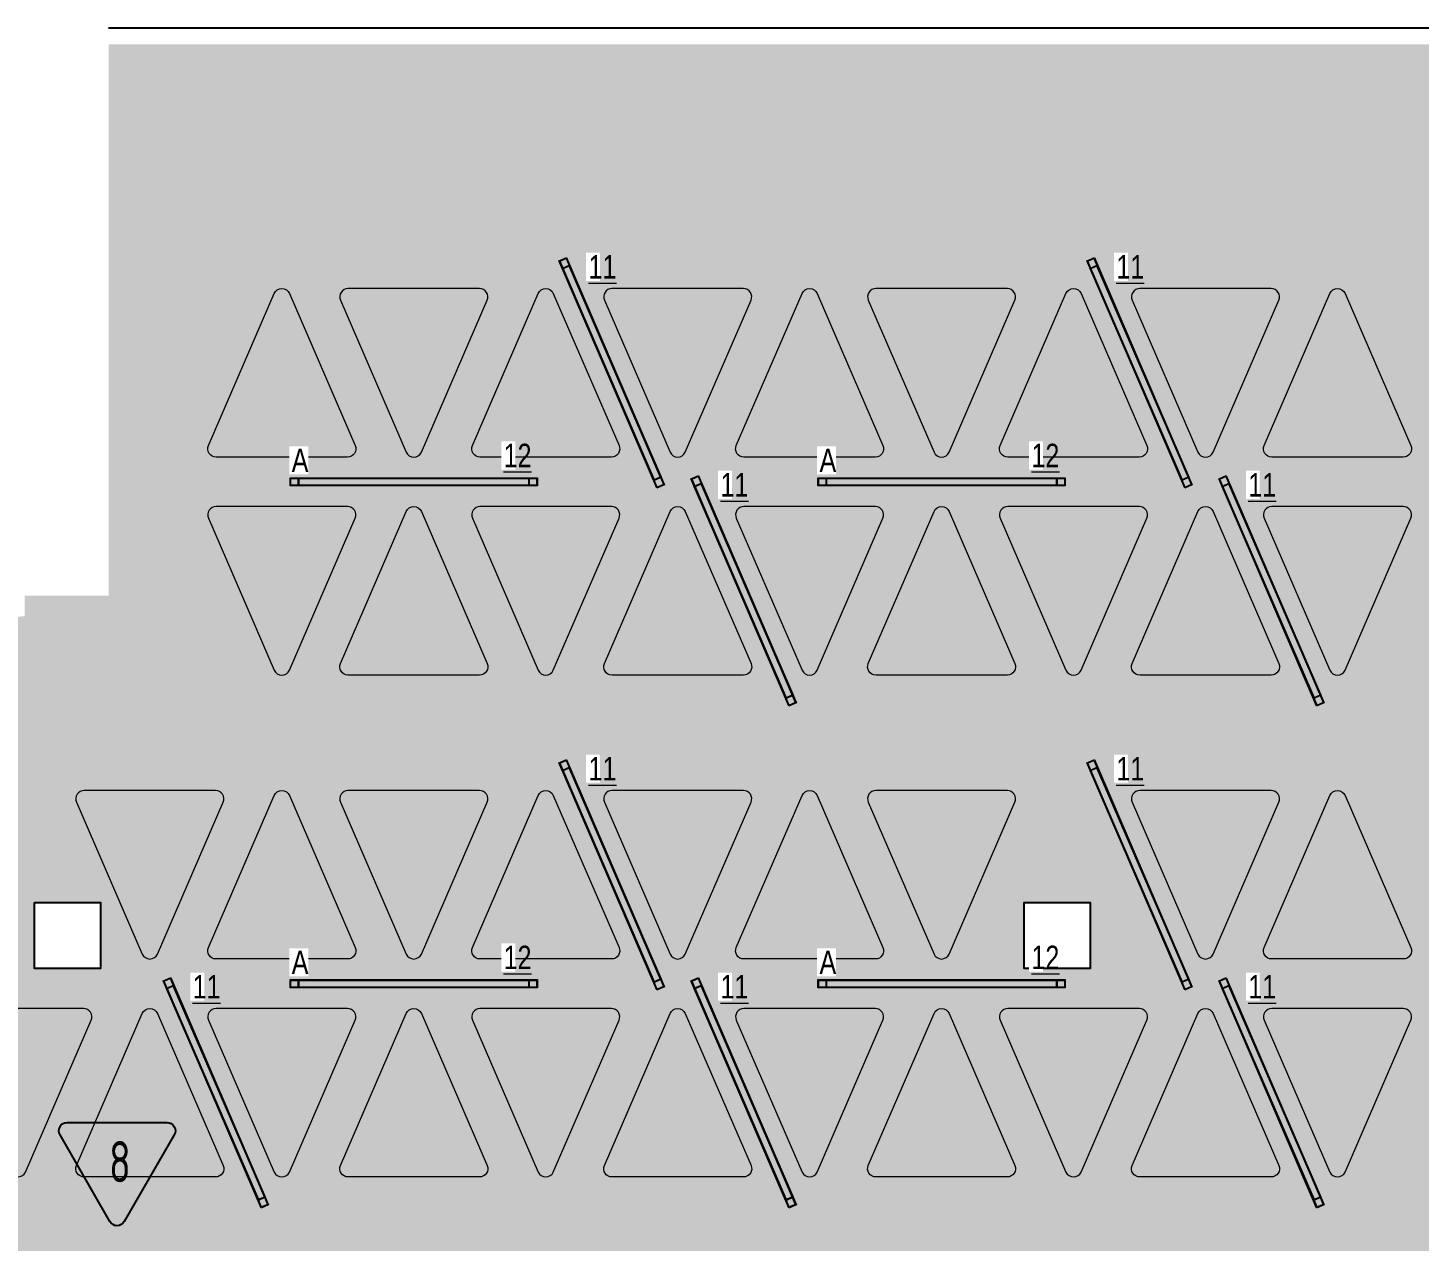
# Model space of a CAD drawing. Header units: millimetres. Extents: x -547274 to 397870, y -45599 to 141350.
# Drawn here: x 63403 to 71838, y 122749 to 130101 of the extents above; entities that cross this region are included whole.
import ezdxf

# ---------------------------------------------------------------- set-up
doc = ezdxf.new("R2010")
doc.units = ezdxf.units.MM
for name, color, linetype, lineweight in [('_ЭОМ_ОБЩ_Освещение_текст тип светильника', 172, 'Continuous', 50), ('_ЭОМ_светильник А', 1, 'Continuous', 35), ('_ЭОМ_светильник Р', 4, 'Continuous', 35), ('АР_Потолки_Штриховка', 252, 'Continuous', 0)]:
    doc.layers.add(name, color=color, linetype=linetype, lineweight=lineweight)
doc.layers.add('RAL 9010', color=7, linetype='Continuous')
for name, color, linetype, lineweight, true_color in [('АР_Потолок_RAL 095 85 40', 7, 'Continuous', 5, 0xddc87a), ('АР_Потолок_RAL 100 70 20', 7, 'Continuous', 5, 0xb3ac85), ('АР_Потолок_Покраска', 7, 'Continuous', 5, 0x007399)]:
    doc.layers.add(name, color=color, linetype=linetype, lineweight=lineweight, true_color=true_color)
doc.styles.add('ISOCPEUR', font='isocpeur.ttf', dxfattribs={"height": 800})
doc.styles.add('ГОСТ', font='cad.shx', dxfattribs={"width": 0.8})

# ---------------------------------------------------------------- blocks, each defined once
blk = doc.blocks.new('RVE-PLS5070-1500-P')
at = {"color": 0, "linetype": 'ByBlock', "lineweight": -2, "ltscale": 40}
for points in [[(750, -25), (-750, -25), (-750, 25), (750, 25)], [(745, -20), (-745, -20), (-745, 20), (745, 20)]]:
    blk.add_lwpolyline(points, close=True, dxfattribs=at)

msp = doc.modelspace()

# ---------------------------------------------------------------- hatches: boundary and pattern name
at = {"layer": 'RAL 9010', "ltscale": 100, "true_color": 0xe1be89}
h = msp.add_hatch(color=31, dxfattribs=at)
h.dxf.hatch_style = 1
h.paths.add_polyline_path([(65696.5, 127529.9, 0.656611), (65788.3, 127529.9), (66187.1, 128450.6, 0.539691), (66141.2, 128520.5), (65343.5, 128520.5, 0.539691), (65297.7, 128450.6)])
h = msp.add_hatch(color=31, dxfattribs=at)
h.dxf.hatch_style = 1
h.paths.add_polyline_path([(68188.3, 128490.4, 0.656611), (68096.5, 128490.4), (67697.7, 127569.6, 0.539691), (67743.5, 127499.8), (68541.2, 127499.8, 0.539691), (68587.1, 127569.6)])
h = msp.add_hatch(color=31, dxfattribs=at)
h.dxf.hatch_style = 1
h.paths.add_polyline_path([(70987.1, 128450.6, 0.539691), (70941.2, 128520.5), (70143.5, 128520.5, 0.539691), (70097.7, 128450.6), (70496.5, 127529.9, 0.656611), (70588.3, 127529.9)])
h = msp.add_hatch(color=31, dxfattribs=at)
h.dxf.hatch_style = 1
h.paths.add_polyline_path([(66496.5, 126209.1, 0.656611), (66588.3, 126209.1), (66987.1, 127129.9, 0.539691), (66941.2, 127199.8), (66143.5, 127199.8, 0.539691), (66097.7, 127129.9)])
h = msp.add_hatch(color=31, dxfattribs=at)
h.dxf.hatch_style = 1
h.paths.add_polyline_path([(68497.7, 126248.9, 0.539691), (68543.5, 126179), (69341.2, 126179, 0.539691), (69387.1, 126248.9), (68988.3, 127169.6, 0.656611), (68896.5, 127169.6)])
h = msp.add_hatch(color=31, dxfattribs=at)
h.dxf.hatch_style = 1
h.paths.add_polyline_path([(70943.5, 127199.8, 0.539691), (70897.7, 127129.9), (71296.5, 126209.1, 0.656611), (71388.3, 126209.1), (71787.1, 127129.9, 0.539691), (71741.2, 127199.8)])
h = msp.add_hatch(color=31, dxfattribs=at)
h.dxf.hatch_style = 1
h.paths.add_polyline_path([(65696.5, 124488.4, 0.656611), (65788.3, 124488.4), (66187.1, 125409.1, 0.539691), (66141.2, 125479), (65343.5, 125479, 0.539691), (65297.7, 125409.1)])
h = msp.add_hatch(color=31, dxfattribs=at)
h.dxf.hatch_style = 1
h.paths.add_polyline_path([(68188.3, 125448.9, 0.656611), (68096.5, 125448.9), (67697.7, 124528.1, 0.539691), (67743.5, 124458.3), (68541.2, 124458.3, 0.539691), (68587.1, 124528.1)])
h = msp.add_hatch(color=31, dxfattribs=at)
h.dxf.hatch_style = 1
h.paths.add_polyline_path([(70987.1, 125409.1, 0.539691), (70941.2, 125479), (70143.5, 125479, 0.539691), (70097.7, 125409.1), (70496.5, 124488.4, 0.656611), (70588.3, 124488.4)])
h = msp.add_hatch(color=31, dxfattribs=at)
h.dxf.hatch_style = 1
h.paths.add_polyline_path([(63697.7, 123207.4, 0.539691), (63743.5, 123137.5), (64541.2, 123137.5, 0.539691), (64587.1, 123207.4), (64188.3, 124128.1, 0.656611), (64096.5, 124128.1)])
h = msp.add_hatch(color=31, dxfattribs=at)
h.dxf.hatch_style = 1
h.paths.add_polyline_path([(66496.5, 123167.6, 0.656611), (66588.3, 123167.6), (66987.1, 124088.4, 0.539691), (66941.2, 124158.3), (66143.5, 124158.3, 0.539691), (66097.7, 124088.4)])
h = msp.add_hatch(color=31, dxfattribs=at)
h.dxf.hatch_style = 1
h.paths.add_polyline_path([(68497.7, 123207.4, 0.539691), (68543.5, 123137.5), (69341.2, 123137.5, 0.539691), (69387.1, 123207.4), (68988.3, 124128.1, 0.656611), (68896.5, 124128.1)])
h = msp.add_hatch(color=31, dxfattribs=at)
h.dxf.hatch_style = 1
h.paths.add_polyline_path([(70943.5, 124158.3, 0.539691), (70897.7, 124088.4), (71296.5, 123167.6, 0.656611), (71388.3, 123167.6), (71787.1, 124088.4, 0.539691), (71741.2, 124158.3)])
at = {"layer": 'АР_Потолки_Штриховка', "ltscale": 100, "true_color": 0xf8f6b0}
h = msp.add_hatch(color=51, dxfattribs=at)
h.dxf.hatch_style = 1
h.paths.add_polyline_path([(67237, 127380.3), (66684.5, 128655.8), (66647.8, 128639.9), (67200.3, 127364.4)])
h = msp.add_hatch(color=51, dxfattribs=at)
h.dxf.hatch_style = 1
h.paths.add_polyline_path([(70437, 127380.3), (69884.5, 128655.8), (69847.8, 128639.9), (70400.3, 127364.4)])
h = msp.add_hatch(color=51, dxfattribs=at)
h.dxf.hatch_style = 1
h.paths.add_polyline_path([(65047.4, 127369.8), (66437.4, 127369.8), (66437.4, 127329.8), (65047.4, 127329.8)])
h = msp.add_hatch(color=51, dxfattribs=at)
h.dxf.hatch_style = 1
h.paths.add_polyline_path([(68037, 126059.6), (67484.5, 127335.1), (67447.8, 127319.2), (68000.3, 126043.7)])
h = msp.add_hatch(color=51, dxfattribs=at)
h.dxf.hatch_style = 1
h.paths.add_polyline_path([(68247.4, 127369.8), (69637.4, 127369.8), (69637.4, 127329.8), (68247.4, 127329.8)])
h = msp.add_hatch(color=51, dxfattribs=at)
h.dxf.hatch_style = 1
h.paths.add_polyline_path([(71237, 126059.6), (70684.5, 127335.1), (70647.8, 127319.2), (71200.3, 126043.7)])
h = msp.add_hatch(color=51, dxfattribs=at)
h.dxf.hatch_style = 1
h.paths.add_polyline_path([(67237, 124338.8), (66684.5, 125614.3), (66647.8, 125598.4), (67200.3, 124322.9)])
h = msp.add_hatch(color=51, dxfattribs=at)
h.dxf.hatch_style = 1
h.paths.add_polyline_path([(70437, 124338.8), (69884.5, 125614.3), (69847.8, 125598.4), (70400.3, 124322.9)])
h = msp.add_hatch(color=51, dxfattribs=at)
h.dxf.hatch_style = 1
h.paths.add_polyline_path([(64837, 123018.1), (64284.5, 124293.6), (64247.8, 124277.7), (64800.3, 123002.2)])
h = msp.add_hatch(color=51, dxfattribs=at)
h.dxf.hatch_style = 1
h.paths.add_polyline_path([(65047.4, 124328.3), (66437.4, 124328.3), (66437.4, 124288.3), (65047.4, 124288.3)])
h = msp.add_hatch(color=51, dxfattribs=at)
h.dxf.hatch_style = 1
h.paths.add_polyline_path([(68037, 123018.1), (67484.5, 124293.6), (67447.8, 124277.7), (68000.3, 123002.2)])
h = msp.add_hatch(color=51, dxfattribs=at)
h.dxf.hatch_style = 1
h.paths.add_polyline_path([(68247.4, 124328.3), (69637.4, 124328.3), (69637.4, 124288.3), (68247.4, 124288.3)])
h = msp.add_hatch(color=51, dxfattribs=at)
h.dxf.hatch_style = 1
h.paths.add_polyline_path([(71237, 123018.1), (70684.5, 124293.6), (70647.8, 124277.7), (71200.3, 123002.2)])
at = {"layer": 'АР_Потолок_RAL 095 85 40', "transparency": 33554687}
h = msp.add_hatch(color=256, dxfattribs=at)
h.dxf.hatch_style = 1
h.paths.add_polyline_path([(64988.3, 128490.4, 0.656611), (64896.5, 128490.4), (64497.7, 127569.6, 0.539691), (64543.5, 127499.8), (65341.2, 127499.8, 0.539691), (65387.1, 127569.6)])
h = msp.add_hatch(color=256, dxfattribs=at)
h.dxf.hatch_style = 1
h.paths.add_polyline_path([(67787.1, 128450.6, 0.539691), (67741.2, 128520.5), (66943.5, 128520.5, 0.539691), (66897.7, 128450.6), (67296.5, 127529.9, 0.656611), (67388.3, 127529.9)])
h = msp.add_hatch(color=256, dxfattribs=at)
h.dxf.hatch_style = 1
h.paths.add_polyline_path([(69788.3, 128490.4, 0.656611), (69696.5, 128490.4), (69297.7, 127569.6, 0.539691), (69343.5, 127499.8), (70141.2, 127499.8, 0.539691), (70187.1, 127569.6)])
h = msp.add_hatch(color=256, dxfattribs=at)
h.dxf.hatch_style = 1
h.paths.add_polyline_path([(65297.7, 126248.9, 0.539691), (65343.5, 126179), (66141.2, 126179, 0.539691), (66187.1, 126248.9), (65788.3, 127169.6, 0.656611), (65696.5, 127169.6)])
h = msp.add_hatch(color=256, dxfattribs=at)
h.dxf.hatch_style = 1
h.paths.add_polyline_path([(67743.5, 127199.8, 0.539691), (67697.7, 127129.9), (68096.5, 126209.1, 0.656611), (68188.3, 126209.1), (68587.1, 127129.9, 0.539691), (68541.2, 127199.8)])
h = msp.add_hatch(color=256, dxfattribs=at)
h.dxf.hatch_style = 1
h.paths.add_polyline_path([(70588.3, 127169.6, 0.656611), (70496.5, 127169.6), (70097.7, 126248.9, 0.539691), (70143.5, 126179), (70941.2, 126179, 0.539691), (70987.1, 126248.9)])
h = msp.add_hatch(color=256, dxfattribs=at)
h.dxf.hatch_style = 1
h.paths.add_polyline_path([(64988.3, 125448.9, 0.656611), (64896.5, 125448.9), (64497.7, 124528.1, 0.539691), (64543.5, 124458.3), (65341.2, 124458.3, 0.539691), (65387.1, 124528.1)])
h = msp.add_hatch(color=256, dxfattribs=at)
h.dxf.hatch_style = 1
h.paths.add_polyline_path([(67787.1, 125409.1, 0.539691), (67741.2, 125479), (66943.5, 125479, 0.539691), (66897.7, 125409.1), (67296.5, 124488.4, 0.656611), (67388.3, 124488.4)])
h = msp.add_hatch(color=256, dxfattribs=at)
h.dxf.hatch_style = 1
h.paths.add_polyline_path([(62943.5, 124158.3, 0.539691), (62897.7, 124088.4), (63296.5, 123167.6, 0.656611), (63388.3, 123167.6), (63787.1, 124088.4, 0.539691), (63741.2, 124158.3)])
h = msp.add_hatch(color=256, dxfattribs=at)
h.dxf.hatch_style = 1
h.paths.add_polyline_path([(65297.7, 123207.4, 0.539691), (65343.5, 123137.5), (66141.2, 123137.5, 0.539691), (66187.1, 123207.4), (65788.3, 124128.1, 0.656611), (65696.5, 124128.1)])
h = msp.add_hatch(color=256, dxfattribs=at)
h.dxf.hatch_style = 1
h.paths.add_polyline_path([(67743.5, 124158.3, 0.539691), (67697.7, 124088.4), (68096.5, 123167.6, 0.656611), (68188.3, 123167.6), (68587.1, 124088.4, 0.539691), (68541.2, 124158.3)])
h = msp.add_hatch(color=256, dxfattribs=at)
h.dxf.hatch_style = 1
h.paths.add_polyline_path([(70588.3, 124128.1, 0.656611), (70496.5, 124128.1), (70097.7, 123207.4, 0.539691), (70143.5, 123137.5), (70941.2, 123137.5, 0.539691), (70987.1, 123207.4)])
at = {"layer": 'АР_Потолок_RAL 100 70 20', "transparency": 33554687}
h = msp.add_hatch(color=256, dxfattribs=at)
h.dxf.hatch_style = 1
h.paths.add_polyline_path([(66588.3, 128490.4, 0.656611), (66496.5, 128490.4), (66097.7, 127569.6, 0.539691), (66143.5, 127499.8), (66941.2, 127499.8, 0.539691), (66987.1, 127569.6)])
h = msp.add_hatch(color=256, dxfattribs=at)
h.dxf.hatch_style = 1
h.paths.add_polyline_path([(68896.5, 127529.9, 0.656611), (68988.3, 127529.9), (69387.1, 128450.6, 0.539691), (69341.2, 128520.5), (68543.5, 128520.5, 0.539691), (68497.7, 128450.6)])
h = msp.add_hatch(color=256, dxfattribs=at)
h.dxf.hatch_style = 1
h.paths.add_polyline_path([(71388.3, 128490.4, 0.656611), (71296.5, 128490.4), (70897.7, 127569.6, 0.539691), (70943.5, 127499.8), (71741.2, 127499.8, 0.539691), (71787.1, 127569.6)])
h = msp.add_hatch(color=256, dxfattribs=at)
h.dxf.hatch_style = 1
h.paths.add_polyline_path([(64543.5, 127199.8, 0.539691), (64497.7, 127129.9), (64896.5, 126209.1, 0.656611), (64988.3, 126209.1), (65387.1, 127129.9, 0.539691), (65341.2, 127199.8)])
h = msp.add_hatch(color=256, dxfattribs=at)
h.dxf.hatch_style = 1
h.paths.add_polyline_path([(67388.3, 127169.6, 0.656611), (67296.5, 127169.6), (66897.7, 126248.9, 0.539691), (66943.5, 126179), (67741.2, 126179, 0.539691), (67787.1, 126248.9)])
h = msp.add_hatch(color=256, dxfattribs=at)
h.dxf.hatch_style = 1
h.paths.add_polyline_path([(69696.5, 126209.1, 0.656611), (69788.3, 126209.1), (70187.1, 127129.9, 0.539691), (70141.2, 127199.8), (69343.5, 127199.8, 0.539691), (69297.7, 127129.9)])
h = msp.add_hatch(color=256, dxfattribs=at)
h.dxf.hatch_style = 1
h.paths.add_polyline_path([(64096.5, 124488.4, 0.656611), (64188.3, 124488.4), (64587.1, 125409.1, 0.539691), (64541.2, 125479), (63743.5, 125479, 0.539691), (63697.7, 125409.1)])
h = msp.add_hatch(color=256, dxfattribs=at)
h.dxf.hatch_style = 1
h.paths.add_polyline_path([(66588.3, 125448.9, 0.656611), (66496.5, 125448.9), (66097.7, 124528.1, 0.539691), (66143.5, 124458.3), (66941.2, 124458.3, 0.539691), (66987.1, 124528.1)])
h = msp.add_hatch(color=256, dxfattribs=at)
h.dxf.hatch_style = 1
h.paths.add_polyline_path([(68896.5, 124488.4, 0.656611), (68988.3, 124488.4), (69387.1, 125409.1, 0.539691), (69341.2, 125479), (68543.5, 125479, 0.539691), (68497.7, 125409.1)])
h = msp.add_hatch(color=256, dxfattribs=at)
h.dxf.hatch_style = 1
h.paths.add_polyline_path([(71388.3, 125448.9, 0.656611), (71296.5, 125448.9), (70897.7, 124528.1, 0.539691), (70943.5, 124458.3), (71741.2, 124458.3, 0.539691), (71787.1, 124528.1)])
h = msp.add_hatch(color=256, dxfattribs=at)
h.dxf.hatch_style = 1
h.paths.add_polyline_path([(64543.5, 124158.3, 0.539691), (64497.7, 124088.4), (64896.5, 123167.6, 0.656611), (64988.3, 123167.6), (65387.1, 124088.4, 0.539691), (65341.2, 124158.3)])
h = msp.add_hatch(color=256, dxfattribs=at)
h.dxf.hatch_style = 1
h.paths.add_polyline_path([(67388.3, 124128.1, 0.656611), (67296.5, 124128.1), (66897.7, 123207.4, 0.539691), (66943.5, 123137.5), (67741.2, 123137.5, 0.539691), (67787.1, 123207.4)])
h = msp.add_hatch(color=256, dxfattribs=at)
h.dxf.hatch_style = 1
h.paths.add_polyline_path([(69696.5, 123167.6, 0.656611), (69788.3, 123167.6), (70187.1, 124088.4, 0.539691), (70141.2, 124158.3), (69343.5, 124158.3, 0.539691), (69297.7, 124088.4)])
at = {"layer": 'АР_Потолок_Покраска'}
h = msp.add_hatch(dxfattribs=at)
h.set_pattern_fill('CROSS', color=256, scale=25)
h.paths.add_polyline_path([(63442.4, 124800.7), (63842.4, 124800.7), (63842.4, 124400.7), (63442.4, 124400.7)], flags=16)
h.paths.add_polyline_path([(69442.4, 124800.7), (69842.4, 124800.7), (69842.4, 124400.7), (69442.4, 124400.7)], flags=16)
edge = h.paths.add_edge_path()
edge.add_line((72392.4, 130000.7), (72393.1, 118520.7))
edge.add_line((72393.1, 118520.7), (69842.4, 118520.7))
edge.add_line((69842.4, 118520.7), (69842.4, 118800.7))
edge.add_line((69842.4, 118800.7), (69442.4, 118800.7))
edge.add_line((69442.4, 118800.7), (69442.4, 118520.7))
edge.add_line((69442.4, 118520.7), (63842.4, 118520.7))
edge.add_line((63842.4, 118520.7), (63842.4, 118800.7))
edge.add_line((63842.4, 118800.7), (63442.4, 118800.7))
edge.add_line((63442.4, 118800.7), (63442.4, 118450.7))
edge.add_line((63442.4, 118450.7), (62142.4, 118450.7))
edge.add_line((62142.4, 118450.7), (62142.4, 119550.6))
edge.add_line((62142.4, 119550.6), (55761.6, 119579))
edge.add_arc((63828.6, 118393.7), 8153.6, 93.13695, 171.64114, ccw=False)
edge.add_line((63382.4, 126535.1), (63382.4, 126660.7))
edge.add_line((63382.4, 126660.7), (63892.4, 126660.7))
edge.add_line((63892.4, 126660.7), (63892.4, 130000.7))
edge.add_line((63892.4, 130000.7), (72392.4, 130000.7))

# ---------------------------------------------------------------- linework, layer by layer
msp.add_lwpolyline([(63892.4, 130100.7), (72392.4, 130100.7)])
for points in [[(63442.4, 124800.7), (63842.4, 124800.7), (63842.4, 124400.7), (63442.4, 124400.7)], [(69442.4, 124800.7), (69842.4, 124800.7), (69842.4, 124400.7), (69442.4, 124400.7)], [(69442.4, 124400.7), (69442.4, 124800.7), (69842.4, 124800.7), (69842.4, 124400.7)]]:
    msp.add_lwpolyline(points, close=True)
msp.add_lwpolyline([(63640.9, 123467.2), (64247.1, 123467.2, -0.577349), (64290.4, 123392.2), (63987.3, 122867.2, -0.577354), (63900.7, 122867.2), (63597.6, 123392.2, -0.577349), (63640.9, 123467.2, -0.000002)], format="xyb")
at = {"layer": 'АР_Потолки_Штриховка', "color": 18, "ltscale": 100, "true_color": 0x000000}
for points in [[(67243.6, 127377.7), (66687.1, 128662.4), (66641.2, 128642.5), (67197.7, 127357.9)], [(67237, 127380.3), (66684.5, 128655.8), (66647.8, 128639.9), (67200.3, 127364.4)], [(70443.6, 127377.7), (69887.1, 128662.4), (69841.2, 128642.5), (70397.7, 127357.9)], [(70437, 127380.3), (69884.5, 128655.8), (69847.8, 128639.9), (70400.3, 127364.4)], [(65042.4, 127374.8), (66442.4, 127374.8), (66442.4, 127324.8), (65042.4, 127324.8)], [(68242.4, 127374.8), (69642.4, 127374.8), (69642.4, 127324.8), (68242.4, 127324.8)], [(65047.4, 127369.8), (66437.4, 127369.8), (66437.4, 127329.8), (65047.4, 127329.8)], [(68043.6, 126057), (67487.1, 127341.7), (67441.2, 127321.8), (67997.7, 126037.1)], [(68037, 126059.6), (67484.5, 127335.1), (67447.8, 127319.2), (68000.3, 126043.7)], [(68247.4, 127369.8), (69637.4, 127369.8), (69637.4, 127329.8), (68247.4, 127329.8)], [(71243.6, 126057), (70687.1, 127341.7), (70641.2, 127321.8), (71197.7, 126037.1)], [(71237, 126059.6), (70684.5, 127335.1), (70647.8, 127319.2), (71200.3, 126043.7)], [(67243.6, 124336.2), (66687.1, 125620.9), (66641.2, 125601), (67197.7, 124316.4)], [(67237, 124338.8), (66684.5, 125614.3), (66647.8, 125598.4), (67200.3, 124322.9)], [(70443.6, 124336.2), (69887.1, 125620.9), (69841.2, 125601), (70397.7, 124316.4)], [(70437, 124338.8), (69884.5, 125614.3), (69847.8, 125598.4), (70400.3, 124322.9)], [(64843.6, 123015.5), (64287.1, 124300.2), (64241.2, 124280.3), (64797.7, 122995.6)], [(64837, 123018.1), (64284.5, 124293.6), (64247.8, 124277.7), (64800.3, 123002.2)], [(65042.4, 124333.3), (66442.4, 124333.3), (66442.4, 124283.3), (65042.4, 124283.3)], [(65047.4, 124328.3), (66437.4, 124328.3), (66437.4, 124288.3), (65047.4, 124288.3)], [(68043.6, 123015.5), (67487.1, 124300.2), (67441.2, 124280.3), (67997.7, 122995.6)], [(68037, 123018.1), (67484.5, 124293.6), (67447.8, 124277.7), (68000.3, 123002.2)], [(68242.4, 124333.3), (69642.4, 124333.3), (69642.4, 124283.3), (68242.4, 124283.3)], [(68247.4, 124328.3), (69637.4, 124328.3), (69637.4, 124288.3), (68247.4, 124288.3)], [(71243.6, 123015.5), (70687.1, 124300.2), (70641.2, 124280.3), (71197.7, 122995.6)], [(71237, 123018.1), (70684.5, 124293.6), (70647.8, 124277.7), (71200.3, 123002.2)]]:
    msp.add_lwpolyline(points, close=True, dxfattribs=at)
at = {"layer": 'АР_Потолки_Штриховка', "color": 18, "lineweight": 18, "ltscale": 100, "true_color": 0x000000}
for points in [[(67243.6, 127377.7), (66687.1, 128662.4), (66641.2, 128642.5), (67197.7, 127357.9)], [(67237, 127380.3), (66684.5, 128655.8), (66647.8, 128639.9), (67200.3, 127364.4)], [(70443.6, 127377.7), (69887.1, 128662.4), (69841.2, 128642.5), (70397.7, 127357.9)], [(70437, 127380.3), (69884.5, 128655.8), (69847.8, 128639.9), (70400.3, 127364.4)], [(65042.4, 127374.8), (66442.4, 127374.8), (66442.4, 127324.8), (65042.4, 127324.8)], [(68242.4, 127374.8), (69642.4, 127374.8), (69642.4, 127324.8), (68242.4, 127324.8)], [(65047.4, 127369.8), (66437.4, 127369.8), (66437.4, 127329.8), (65047.4, 127329.8)], [(68043.6, 126057), (67487.1, 127341.7), (67441.2, 127321.8), (67997.7, 126037.1)], [(68037, 126059.6), (67484.5, 127335.1), (67447.8, 127319.2), (68000.3, 126043.7)], [(68247.4, 127369.8), (69637.4, 127369.8), (69637.4, 127329.8), (68247.4, 127329.8)], [(71243.6, 126057), (70687.1, 127341.7), (70641.2, 127321.8), (71197.7, 126037.1)], [(71237, 126059.6), (70684.5, 127335.1), (70647.8, 127319.2), (71200.3, 126043.7)], [(67243.6, 124336.2), (66687.1, 125620.9), (66641.2, 125601), (67197.7, 124316.4)], [(67237, 124338.8), (66684.5, 125614.3), (66647.8, 125598.4), (67200.3, 124322.9)], [(70443.6, 124336.2), (69887.1, 125620.9), (69841.2, 125601), (70397.7, 124316.4)], [(70437, 124338.8), (69884.5, 125614.3), (69847.8, 125598.4), (70400.3, 124322.9)], [(64843.6, 123015.5), (64287.1, 124300.2), (64241.2, 124280.3), (64797.7, 122995.6)], [(64837, 123018.1), (64284.5, 124293.6), (64247.8, 124277.7), (64800.3, 123002.2)], [(65042.4, 124333.3), (66442.4, 124333.3), (66442.4, 124283.3), (65042.4, 124283.3)], [(65047.4, 124328.3), (66437.4, 124328.3), (66437.4, 124288.3), (65047.4, 124288.3)], [(68043.6, 123015.5), (67487.1, 124300.2), (67441.2, 124280.3), (67997.7, 122995.6)], [(68037, 123018.1), (67484.5, 124293.6), (67447.8, 124277.7), (68000.3, 123002.2)], [(68242.4, 124333.3), (69642.4, 124333.3), (69642.4, 124283.3), (68242.4, 124283.3)], [(68247.4, 124328.3), (69637.4, 124328.3), (69637.4, 124288.3), (68247.4, 124288.3)], [(71243.6, 123015.5), (70687.1, 124300.2), (70641.2, 124280.3), (71197.7, 122995.6)], [(71237, 123018.1), (70684.5, 124293.6), (70647.8, 124277.7), (71200.3, 123002.2)]]:
    msp.add_lwpolyline(points, close=True, dxfattribs=at)
at = {"layer": 'АР_Потолки_Штриховка', "color": 18, "ltscale": 100, "true_color": 0x000000}
for points in [[(65387.1, 127569.6, -0.539691), (65341.2, 127499.8), (64543.5, 127499.8, -0.539691), (64497.7, 127569.6), (64896.5, 128490.4, -0.656611), (64988.3, 128490.4), (65387.1, 127569.6)], [(66187.1, 128450.6, 0.539691), (66141.2, 128520.5), (65343.5, 128520.5, 0.539691), (65297.7, 128450.6), (65696.5, 127529.9, 0.656611), (65788.3, 127529.9), (66187.1, 128450.6)], [(66987.1, 127569.6, -0.539691), (66941.2, 127499.8), (66143.5, 127499.8, -0.539691), (66097.7, 127569.6), (66496.5, 128490.4, -0.656611), (66588.3, 128490.4), (66987.1, 127569.6)], [(67787.1, 128450.6, 0.539691), (67741.2, 128520.5), (66943.5, 128520.5, 0.539691), (66897.7, 128450.6), (67296.5, 127529.9, 0.656611), (67388.3, 127529.9), (67787.1, 128450.6)], [(68587.1, 127569.6, -0.539691), (68541.2, 127499.8), (67743.5, 127499.8, -0.539691), (67697.7, 127569.6), (68096.5, 128490.4, -0.656611), (68188.3, 128490.4), (68587.1, 127569.6)], [(69387.1, 128450.6, 0.539691), (69341.2, 128520.5), (68543.5, 128520.5, 0.539691), (68497.7, 128450.6), (68896.5, 127529.9, 0.656611), (68988.3, 127529.9), (69387.1, 128450.6)], [(70187.1, 127569.6, -0.539691), (70141.2, 127499.8), (69343.5, 127499.8, -0.539691), (69297.7, 127569.6), (69696.5, 128490.4, -0.656611), (69788.3, 128490.4), (70187.1, 127569.6)], [(70987.1, 128450.6, 0.539691), (70941.2, 128520.5), (70143.5, 128520.5, 0.539691), (70097.7, 128450.6), (70496.5, 127529.9, 0.656611), (70588.3, 127529.9), (70987.1, 128450.6)], [(71787.1, 127569.6, -0.539691), (71741.2, 127499.8), (70943.5, 127499.8, -0.539691), (70897.7, 127569.6), (71296.5, 128490.4, -0.656611), (71388.3, 128490.4), (71787.1, 127569.6)], [(65387.1, 127129.9, 0.539691), (65341.2, 127199.8), (64543.5, 127199.8, 0.539691), (64497.7, 127129.9), (64896.5, 126209.1, 0.656611), (64988.3, 126209.1), (65387.1, 127129.9)], [(66187.1, 126248.9, -0.539691), (66141.2, 126179), (65343.5, 126179, -0.539691), (65297.7, 126248.9), (65696.5, 127169.6, -0.656611), (65788.3, 127169.6), (66187.1, 126248.9)], [(66987.1, 127129.9, 0.539691), (66941.2, 127199.8), (66143.5, 127199.8, 0.539691), (66097.7, 127129.9), (66496.5, 126209.1, 0.656611), (66588.3, 126209.1), (66987.1, 127129.9)], [(67787.1, 126248.9, -0.539691), (67741.2, 126179), (66943.5, 126179, -0.539691), (66897.7, 126248.9), (67296.5, 127169.6, -0.656611), (67388.3, 127169.6), (67787.1, 126248.9)], [(68587.1, 127129.9, 0.539691), (68541.2, 127199.8), (67743.5, 127199.8, 0.539691), (67697.7, 127129.9), (68096.5, 126209.1, 0.656611), (68188.3, 126209.1), (68587.1, 127129.9)], [(69387.1, 126248.9, -0.539691), (69341.2, 126179), (68543.5, 126179, -0.539691), (68497.7, 126248.9), (68896.5, 127169.6, -0.656611), (68988.3, 127169.6), (69387.1, 126248.9)], [(70187.1, 127129.9, 0.539691), (70141.2, 127199.8), (69343.5, 127199.8, 0.539691), (69297.7, 127129.9), (69696.5, 126209.1, 0.656611), (69788.3, 126209.1), (70187.1, 127129.9)], [(70987.1, 126248.9, -0.539691), (70941.2, 126179), (70143.5, 126179, -0.539691), (70097.7, 126248.9), (70496.5, 127169.6, -0.656611), (70588.3, 127169.6), (70987.1, 126248.9)], [(71787.1, 127129.9, 0.539691), (71741.2, 127199.8), (70943.5, 127199.8, 0.539691), (70897.7, 127129.9), (71296.5, 126209.1, 0.656611), (71388.3, 126209.1), (71787.1, 127129.9)], [(64587.1, 125409.1, 0.539691), (64541.2, 125479), (63743.5, 125479, 0.539691), (63697.7, 125409.1), (64096.5, 124488.4, 0.656611), (64188.3, 124488.4), (64587.1, 125409.1)], [(65387.1, 124528.1, -0.539691), (65341.2, 124458.3), (64543.5, 124458.3, -0.539691), (64497.7, 124528.1), (64896.5, 125448.9, -0.656611), (64988.3, 125448.9), (65387.1, 124528.1)], [(66187.1, 125409.1, 0.539691), (66141.2, 125479), (65343.5, 125479, 0.539691), (65297.7, 125409.1), (65696.5, 124488.4, 0.656611), (65788.3, 124488.4), (66187.1, 125409.1)], [(66987.1, 124528.1, -0.539691), (66941.2, 124458.3), (66143.5, 124458.3, -0.539691), (66097.7, 124528.1), (66496.5, 125448.9, -0.656611), (66588.3, 125448.9), (66987.1, 124528.1)], [(67787.1, 125409.1, 0.539691), (67741.2, 125479), (66943.5, 125479, 0.539691), (66897.7, 125409.1), (67296.5, 124488.4, 0.656611), (67388.3, 124488.4), (67787.1, 125409.1)], [(68587.1, 124528.1, -0.539691), (68541.2, 124458.3), (67743.5, 124458.3, -0.539691), (67697.7, 124528.1), (68096.5, 125448.9, -0.656611), (68188.3, 125448.9), (68587.1, 124528.1)], [(69387.1, 125409.1, 0.539691), (69341.2, 125479), (68543.5, 125479, 0.539691), (68497.7, 125409.1), (68896.5, 124488.4, 0.656611), (68988.3, 124488.4), (69387.1, 125409.1)], [(70987.1, 125409.1, 0.539691), (70941.2, 125479), (70143.5, 125479, 0.539691), (70097.7, 125409.1), (70496.5, 124488.4, 0.656611), (70588.3, 124488.4), (70987.1, 125409.1)], [(71787.1, 124528.1, -0.539691), (71741.2, 124458.3), (70943.5, 124458.3, -0.539691), (70897.7, 124528.1), (71296.5, 125448.9, -0.656611), (71388.3, 125448.9), (71787.1, 124528.1)], [(63787.1, 124088.4, 0.539691), (63741.2, 124158.3), (62943.5, 124158.3, 0.539691), (62897.7, 124088.4), (63296.5, 123167.6, 0.656611), (63388.3, 123167.6), (63787.1, 124088.4)], [(64587.1, 123207.4, -0.539691), (64541.2, 123137.5), (63743.5, 123137.5, -0.539691), (63697.7, 123207.4), (64096.5, 124128.1, -0.656611), (64188.3, 124128.1), (64587.1, 123207.4)], [(65387.1, 124088.4, 0.539691), (65341.2, 124158.3), (64543.5, 124158.3, 0.539691), (64497.7, 124088.4), (64896.5, 123167.6, 0.656611), (64988.3, 123167.6), (65387.1, 124088.4)], [(66187.1, 123207.4, -0.539691), (66141.2, 123137.5), (65343.5, 123137.5, -0.539691), (65297.7, 123207.4), (65696.5, 124128.1, -0.656611), (65788.3, 124128.1), (66187.1, 123207.4)], [(66987.1, 124088.4, 0.539691), (66941.2, 124158.3), (66143.5, 124158.3, 0.539691), (66097.7, 124088.4), (66496.5, 123167.6, 0.656611), (66588.3, 123167.6), (66987.1, 124088.4)], [(67787.1, 123207.4, -0.539691), (67741.2, 123137.5), (66943.5, 123137.5, -0.539691), (66897.7, 123207.4), (67296.5, 124128.1, -0.656611), (67388.3, 124128.1), (67787.1, 123207.4)], [(68587.1, 124088.4, 0.539691), (68541.2, 124158.3), (67743.5, 124158.3, 0.539691), (67697.7, 124088.4), (68096.5, 123167.6, 0.656611), (68188.3, 123167.6), (68587.1, 124088.4)], [(69387.1, 123207.4, -0.539691), (69341.2, 123137.5), (68543.5, 123137.5, -0.539691), (68497.7, 123207.4), (68896.5, 124128.1, -0.656611), (68988.3, 124128.1), (69387.1, 123207.4)], [(70187.1, 124088.4, 0.539691), (70141.2, 124158.3), (69343.5, 124158.3, 0.539691), (69297.7, 124088.4), (69696.5, 123167.6, 0.656611), (69788.3, 123167.6), (70187.1, 124088.4)], [(70987.1, 123207.4, -0.539691), (70941.2, 123137.5), (70143.5, 123137.5, -0.539691), (70097.7, 123207.4), (70496.5, 124128.1, -0.656611), (70588.3, 124128.1), (70987.1, 123207.4)], [(71787.1, 124088.4, 0.539691), (71741.2, 124158.3), (70943.5, 124158.3, 0.539691), (70897.7, 124088.4), (71296.5, 123167.6, 0.656611), (71388.3, 123167.6), (71787.1, 124088.4)]]:
    msp.add_lwpolyline(points, format="xyb", dxfattribs=at)
at = {"layer": 'АР_Потолки_Штриховка', "color": 18, "lineweight": 18, "ltscale": 100, "true_color": 0x000000}
for points in [[(65387.1, 127569.6, -0.539691), (65341.2, 127499.8), (64543.5, 127499.8, -0.539691), (64497.7, 127569.6), (64896.5, 128490.4, -0.656611), (64988.3, 128490.4), (65387.1, 127569.6)], [(66187.1, 128450.6, 0.539691), (66141.2, 128520.5), (65343.5, 128520.5, 0.539691), (65297.7, 128450.6), (65696.5, 127529.9, 0.656611), (65788.3, 127529.9), (66187.1, 128450.6)], [(66987.1, 127569.6, -0.539691), (66941.2, 127499.8), (66143.5, 127499.8, -0.539691), (66097.7, 127569.6), (66496.5, 128490.4, -0.656611), (66588.3, 128490.4), (66987.1, 127569.6)], [(67787.1, 128450.6, 0.539691), (67741.2, 128520.5), (66943.5, 128520.5, 0.539691), (66897.7, 128450.6), (67296.5, 127529.9, 0.656611), (67388.3, 127529.9), (67787.1, 128450.6)], [(68587.1, 127569.6, -0.539691), (68541.2, 127499.8), (67743.5, 127499.8, -0.539691), (67697.7, 127569.6), (68096.5, 128490.4, -0.656611), (68188.3, 128490.4), (68587.1, 127569.6)], [(69387.1, 128450.6, 0.539691), (69341.2, 128520.5), (68543.5, 128520.5, 0.539691), (68497.7, 128450.6), (68896.5, 127529.9, 0.656611), (68988.3, 127529.9), (69387.1, 128450.6)], [(70187.1, 127569.6, -0.539691), (70141.2, 127499.8), (69343.5, 127499.8, -0.539691), (69297.7, 127569.6), (69696.5, 128490.4, -0.656611), (69788.3, 128490.4), (70187.1, 127569.6)], [(70987.1, 128450.6, 0.539691), (70941.2, 128520.5), (70143.5, 128520.5, 0.539691), (70097.7, 128450.6), (70496.5, 127529.9, 0.656611), (70588.3, 127529.9), (70987.1, 128450.6)], [(71787.1, 127569.6, -0.539691), (71741.2, 127499.8), (70943.5, 127499.8, -0.539691), (70897.7, 127569.6), (71296.5, 128490.4, -0.656611), (71388.3, 128490.4), (71787.1, 127569.6)], [(65387.1, 127129.9, 0.539691), (65341.2, 127199.8), (64543.5, 127199.8, 0.539691), (64497.7, 127129.9), (64896.5, 126209.1, 0.656611), (64988.3, 126209.1), (65387.1, 127129.9)], [(66187.1, 126248.9, -0.539691), (66141.2, 126179), (65343.5, 126179, -0.539691), (65297.7, 126248.9), (65696.5, 127169.6, -0.656611), (65788.3, 127169.6), (66187.1, 126248.9)], [(66987.1, 127129.9, 0.539691), (66941.2, 127199.8), (66143.5, 127199.8, 0.539691), (66097.7, 127129.9), (66496.5, 126209.1, 0.656611), (66588.3, 126209.1), (66987.1, 127129.9)], [(67787.1, 126248.9, -0.539691), (67741.2, 126179), (66943.5, 126179, -0.539691), (66897.7, 126248.9), (67296.5, 127169.6, -0.656611), (67388.3, 127169.6), (67787.1, 126248.9)], [(68587.1, 127129.9, 0.539691), (68541.2, 127199.8), (67743.5, 127199.8, 0.539691), (67697.7, 127129.9), (68096.5, 126209.1, 0.656611), (68188.3, 126209.1), (68587.1, 127129.9)], [(69387.1, 126248.9, -0.539691), (69341.2, 126179), (68543.5, 126179, -0.539691), (68497.7, 126248.9), (68896.5, 127169.6, -0.656611), (68988.3, 127169.6), (69387.1, 126248.9)], [(70187.1, 127129.9, 0.539691), (70141.2, 127199.8), (69343.5, 127199.8, 0.539691), (69297.7, 127129.9), (69696.5, 126209.1, 0.656611), (69788.3, 126209.1), (70187.1, 127129.9)], [(70987.1, 126248.9, -0.539691), (70941.2, 126179), (70143.5, 126179, -0.539691), (70097.7, 126248.9), (70496.5, 127169.6, -0.656611), (70588.3, 127169.6), (70987.1, 126248.9)], [(71787.1, 127129.9, 0.539691), (71741.2, 127199.8), (70943.5, 127199.8, 0.539691), (70897.7, 127129.9), (71296.5, 126209.1, 0.656611), (71388.3, 126209.1), (71787.1, 127129.9)], [(64587.1, 125409.1, 0.539691), (64541.2, 125479), (63743.5, 125479, 0.539691), (63697.7, 125409.1), (64096.5, 124488.4, 0.656611), (64188.3, 124488.4), (64587.1, 125409.1)], [(65387.1, 124528.1, -0.539691), (65341.2, 124458.3), (64543.5, 124458.3, -0.539691), (64497.7, 124528.1), (64896.5, 125448.9, -0.656611), (64988.3, 125448.9), (65387.1, 124528.1)], [(66187.1, 125409.1, 0.539691), (66141.2, 125479), (65343.5, 125479, 0.539691), (65297.7, 125409.1), (65696.5, 124488.4, 0.656611), (65788.3, 124488.4), (66187.1, 125409.1)], [(66987.1, 124528.1, -0.539691), (66941.2, 124458.3), (66143.5, 124458.3, -0.539691), (66097.7, 124528.1), (66496.5, 125448.9, -0.656611), (66588.3, 125448.9), (66987.1, 124528.1)], [(67787.1, 125409.1, 0.539691), (67741.2, 125479), (66943.5, 125479, 0.539691), (66897.7, 125409.1), (67296.5, 124488.4, 0.656611), (67388.3, 124488.4), (67787.1, 125409.1)], [(68587.1, 124528.1, -0.539691), (68541.2, 124458.3), (67743.5, 124458.3, -0.539691), (67697.7, 124528.1), (68096.5, 125448.9, -0.656611), (68188.3, 125448.9), (68587.1, 124528.1)], [(69387.1, 125409.1, 0.539691), (69341.2, 125479), (68543.5, 125479, 0.539691), (68497.7, 125409.1), (68896.5, 124488.4, 0.656611), (68988.3, 124488.4), (69387.1, 125409.1)], [(70987.1, 125409.1, 0.539691), (70941.2, 125479), (70143.5, 125479, 0.539691), (70097.7, 125409.1), (70496.5, 124488.4, 0.656611), (70588.3, 124488.4), (70987.1, 125409.1)], [(71787.1, 124528.1, -0.539691), (71741.2, 124458.3), (70943.5, 124458.3, -0.539691), (70897.7, 124528.1), (71296.5, 125448.9, -0.656611), (71388.3, 125448.9), (71787.1, 124528.1)], [(63787.1, 124088.4, 0.539691), (63741.2, 124158.3), (62943.5, 124158.3, 0.539691), (62897.7, 124088.4), (63296.5, 123167.6, 0.656611), (63388.3, 123167.6), (63787.1, 124088.4)], [(64587.1, 123207.4, -0.539691), (64541.2, 123137.5), (63743.5, 123137.5, -0.539691), (63697.7, 123207.4), (64096.5, 124128.1, -0.656611), (64188.3, 124128.1), (64587.1, 123207.4)], [(65387.1, 124088.4, 0.539691), (65341.2, 124158.3), (64543.5, 124158.3, 0.539691), (64497.7, 124088.4), (64896.5, 123167.6, 0.656611), (64988.3, 123167.6), (65387.1, 124088.4)], [(66187.1, 123207.4, -0.539691), (66141.2, 123137.5), (65343.5, 123137.5, -0.539691), (65297.7, 123207.4), (65696.5, 124128.1, -0.656611), (65788.3, 124128.1), (66187.1, 123207.4)], [(66987.1, 124088.4, 0.539691), (66941.2, 124158.3), (66143.5, 124158.3, 0.539691), (66097.7, 124088.4), (66496.5, 123167.6, 0.656611), (66588.3, 123167.6), (66987.1, 124088.4)], [(67787.1, 123207.4, -0.539691), (67741.2, 123137.5), (66943.5, 123137.5, -0.539691), (66897.7, 123207.4), (67296.5, 124128.1, -0.656611), (67388.3, 124128.1), (67787.1, 123207.4)], [(68587.1, 124088.4, 0.539691), (68541.2, 124158.3), (67743.5, 124158.3, 0.539691), (67697.7, 124088.4), (68096.5, 123167.6, 0.656611), (68188.3, 123167.6), (68587.1, 124088.4)], [(69387.1, 123207.4, -0.539691), (69341.2, 123137.5), (68543.5, 123137.5, -0.539691), (68497.7, 123207.4), (68896.5, 124128.1, -0.656611), (68988.3, 124128.1), (69387.1, 123207.4)], [(70187.1, 124088.4, 0.539691), (70141.2, 124158.3), (69343.5, 124158.3, 0.539691), (69297.7, 124088.4), (69696.5, 123167.6, 0.656611), (69788.3, 123167.6), (70187.1, 124088.4)], [(70987.1, 123207.4, -0.539691), (70941.2, 123137.5), (70143.5, 123137.5, -0.539691), (70097.7, 123207.4), (70496.5, 124128.1, -0.656611), (70588.3, 124128.1), (70987.1, 123207.4)], [(71787.1, 124088.4, 0.539691), (71741.2, 124158.3), (70943.5, 124158.3, 0.539691), (70897.7, 124088.4), (71296.5, 123167.6, 0.656611), (71388.3, 123167.6), (71787.1, 124088.4)]]:
    msp.add_lwpolyline(points, format="xyb", dxfattribs=at)

# ---------------------------------------------------------------- block references
at = {"layer": '_ЭОМ_светильник Р', "color": 18, "lineweight": 18, "ltscale": 100, "true_color": 0x000000, "rotation": 293.3109098092323}
for p in [(66942.4, 128010.1), (70142.4, 128010.1), (67742.4, 126689.4), (70942.4, 126689.4), (66942.4, 124968.6), (70142.4, 124968.6), (64542.4, 123647.9), (67742.4, 123647.9), (70942.4, 123647.9)]:
    msp.add_blockref('RVE-PLS5070-1500-P', p, dxfattribs=at)

# ---------------------------------------------------------------- texts
at = {"insert": (63894.6, 123355.1), "char_height": 250, "width": 294.334, "attachment_point": 1, "style": 'ISOCPEUR'}
msp.add_mtext('{\\W0.7;8}', dxfattribs=at)

# ---------------------------------------------------------------- next in the draw order: texts
at = {"layer": '_ЭОМ_ОБЩ_Освещение_текст тип светильника', "color": 18, "lineweight": 18, "ltscale": 40, "true_color": 0x000000, "char_height": 142.19, "width": 55.872, "attachment_point": 1, "style": 'ГОСТ', "bg_fill": 3, "box_fill_scale": 1.1, "bg_fill_color": 256, "bg_fill_transparency": 0}
for s, insert in [('{\\L11}', (66801.6, 128723.7)), ('{\\L11}', (70001.6, 128723.7)), ('{\\L12}', (66287.1, 127580.4)), ('{\\L12}', (69487.1, 127580.4)), ('{\\L11}', (67601.6, 127403)), ('{\\L11}', (70801.6, 127403)), ('{\\L11}', (66801.6, 125682.2)), ('{\\L11}', (70001.6, 125682.2)), ('{\\L12}', (66287.1, 124538.9)), ('{\\L12}', (69487.1, 124538.9)), ('{\\L11}', (64401.6, 124361.5)), ('{\\L11}', (67601.6, 124361.5)), ('{\\L11}', (70801.6, 124361.5))]:
    msp.add_mtext(s, dxfattribs=dict(at, insert=insert))
at = {"layer": '_ЭОМ_светильник А', "color": 18, "lineweight": 18, "ltscale": 100, "true_color": 0x000000, "char_height": 142.2, "width": 86.044, "attachment_point": 1, "style": 'ГОСТ', "bg_fill": 3, "box_fill_scale": 1.1, "bg_fill_color": 256, "bg_fill_transparency": 0}
for insert in [(65002.2, 127550.7), (68202.2, 127550.7), (65002.2, 124509.2), (68202.2, 124509.2)]:
    msp.add_mtext('А', dxfattribs=dict(at, insert=insert))

# ---------------------------------------------------------------- next in the draw order: block references
at = {"layer": '_ЭОМ_светильник А', "color": 18, "lineweight": 18, "ltscale": 100, "true_color": 0x000000, "rotation": 180}
for p in [(65742.4, 127349.8), (68942.4, 127349.8), (65742.4, 124308.3), (68942.4, 124308.3)]:
    msp.add_blockref('RVE-PLS5070-1500-P', p, dxfattribs=at)

doc.saveas('drawing.dxf')
